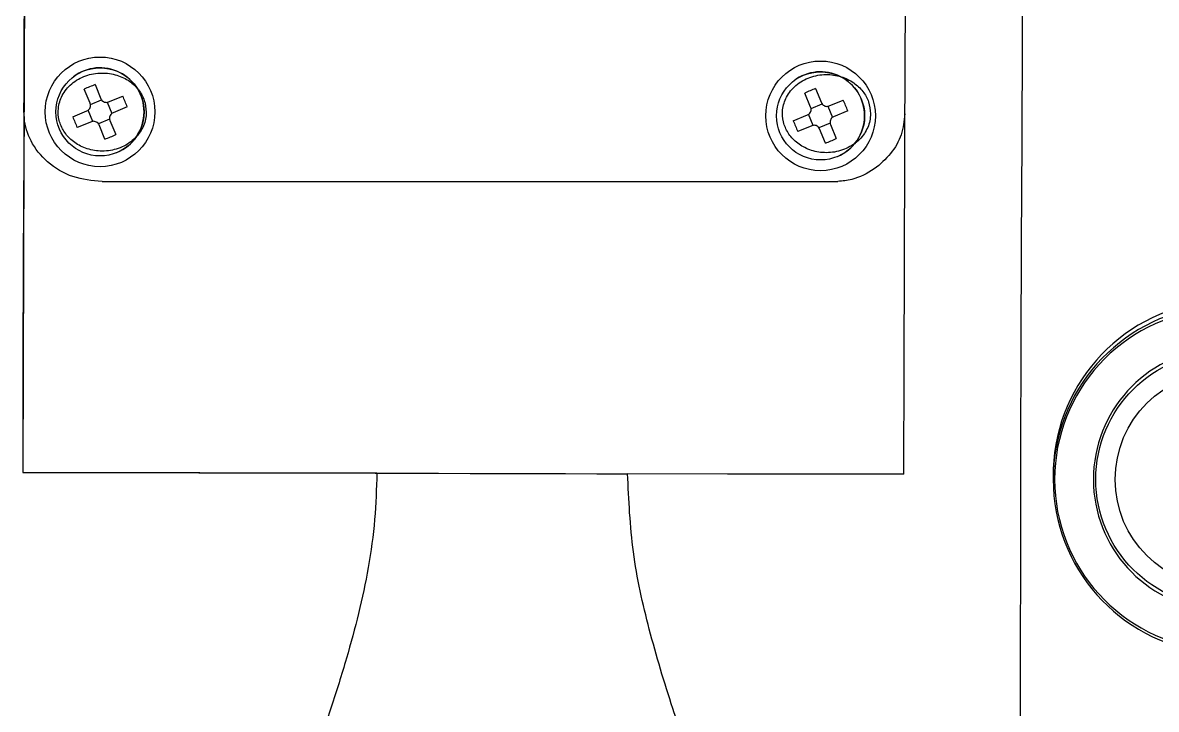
# Model space of a CAD drawing. Header units: millimetres. Extents: x 2312 to 3992, y 755 to 1943.
# Drawn here: x 2735.1 to 2787.2, y 1660.5 to 1692 of the extents above; entities that cross this region are included whole.
import ezdxf

# ---------------------------------------------------------------- set-up
doc = ezdxf.new("R2010")
doc.units = ezdxf.units.MM

msp = doc.modelspace()

# ---------------------------------------------------------------- linework, layer by layer
at = {"color": 7, "linetype": 'Continuous', "lineweight": 25}
for p, q in [((2738.19, 1688.328), (2737.921, 1688.978)), ((2738.42, 1689.184), (2738.689, 1688.534)), ((2771.319, 1688.145), (2771.05, 1688.796)), ((2771.549, 1689.002), (2771.818, 1688.352)), ((2738.207, 1688.267), (2738.72, 1688.478)), ((2738.981, 1688.37), (2739.193, 1687.857)), ((2739.042, 1688.387), (2739.692, 1688.656)), ((2771.336, 1688.084), (2771.849, 1688.296)), ((2772.171, 1688.205), (2772.821, 1688.474)), ((2737.393, 1687.706), (2738.044, 1687.975)), ((2738.311, 1687.493), (2738.099, 1688.006)), ((2739.899, 1688.157), (2739.248, 1687.888)), ((2770.522, 1687.524), (2771.173, 1687.793)), ((2771.44, 1687.311), (2771.228, 1687.824)), ((2772.11, 1688.188), (2772.322, 1687.675)), ((2773.027, 1687.975), (2772.377, 1687.706)), ((2738.25, 1687.476), (2737.599, 1687.207)), ((2739.084, 1687.597), (2738.572, 1687.385)), ((2738.871, 1686.679), (2738.603, 1687.329)), ((2739.102, 1687.536), (2739.37, 1686.885)), ((2771.379, 1687.294), (2770.728, 1687.025)), ((2772.213, 1687.415), (2771.7, 1687.203)), ((2772.23, 1687.354), (2772.499, 1686.703)), ((2772, 1686.497), (2771.731, 1687.147)), ((2738.738, 1684.725), (2772.569, 1684.725)), ((2751.376, 1671.325), (2735.09, 1671.36)), ((2735.097, 1671.36), (2735.09, 1671.36)), ((2735.097, 1671.36), (2775.588, 1671.273)), ((2775.588, 1671.273), (2762.901, 1671.3))]:
    msp.add_line(p, q, dxfattribs=at)
at = {"color": 7, "linetype": 'Continuous', "lineweight": 25, "flags": 128}
for points in [[(2735.959, 1743.358), (2735.91, 1743.191), (2735.86, 1742.688), (2735.81, 1741.853), (2735.761, 1740.689), (2735.711, 1739.202), (2735.661, 1737.398), (2735.613, 1735.287), (2735.565, 1732.877), (2735.519, 1730.181), (2735.473, 1727.21), (2735.43, 1723.979), (2735.388, 1720.503), (2735.348, 1716.798), (2735.31, 1712.88), (2735.274, 1708.769), (2735.241, 1704.484), (2735.21, 1700.044), (2735.183, 1695.471), (2735.158, 1690.785), (2735.136, 1686.008), (2735.118, 1681.164), (2735.102, 1676.273), (2735.09, 1671.36)], [(2735.958, 1742.658), (2735.909, 1742.491), (2735.86, 1741.994), (2735.81, 1741.167), (2735.761, 1740.014), (2735.712, 1738.541), (2735.663, 1736.755), (2735.615, 1734.664), (2735.567, 1732.278), (2735.521, 1729.608), (2735.476, 1726.667), (2735.433, 1723.467), (2735.392, 1720.025), (2735.352, 1716.355), (2735.314, 1712.476), (2735.279, 1708.405), (2735.246, 1704.162), (2735.216, 1699.765), (2735.189, 1695.236), (2735.164, 1690.596), (2735.152, 1687.931)], [(2780.972, 1658.205), (2780.975, 1662.915), (2780.981, 1667.661), (2780.99, 1672.422), (2781.003, 1677.179), (2781.018, 1681.91), (2781.037, 1686.594), (2781.058, 1691.211), (2781.083, 1695.741), (2781.11, 1700.163), (2781.139, 1704.459), (2781.171, 1708.61), (2781.206, 1712.598), (2781.242, 1716.405), (2781.281, 1720.014), (2781.321, 1723.41), (2781.363, 1726.577), (2781.407, 1729.503), (2781.452, 1732.174), (2781.498, 1734.578)], [(2775.674, 1694.168), (2775.656, 1690.698), (2775.634, 1685.922), (2775.615, 1681.077), (2775.6, 1676.187), (2775.588, 1671.273)], [(2735.151, 1687.715), (2735.143, 1685.866), (2735.124, 1681.068), (2735.109, 1676.225), (2735.097, 1671.36)], [(2751.376, 1671.325), (2752.782, 1671.322), (2754.216, 1671.319), (2755.668, 1671.316), (2757.13, 1671.313), (2758.593, 1671.309), (2760.048, 1671.306), (2761.487, 1671.303), (2762.901, 1671.3)]]:
    msp.add_lwpolyline(points, dxfattribs=at)
at = {"color": 7, "linetype": 'Continuous', "lineweight": 25}
for centre, radius in [((2738.646, 1687.932), 2.52), ((2738.646, 1687.932), 2.025), ((2771.775, 1687.749), 2.52), ((2771.775, 1687.749), 2.025), ((2790.281, 1671.039), 5.85), ((2790.272, 1671.039), 4.95)]:
    msp.add_circle(centre, radius, dxfattribs=at)
for centre, radius, start, end in [((2738.646, 1687.932), 2.025, 0, 127.0533), ((2771.775, 1687.749), 2.025, 0, 127.0533), ((2741.503, 1681.017), 8.729, 110.6758, 114.2208), ((2774.631, 1680.835), 8.729, 110.6758, 114.2208), ((2731.732, 1685.075), 8.729, 20.6758, 24.2208), ((2764.86, 1684.893), 8.729, 20.6758, 24.2208), ((2738.646, 1687.932), 2.025, 292.4047, 0), ((2771.775, 1687.749), 2.025, 292.4047, 0), ((2745.56, 1690.788), 8.729, 200.6758, 204.2208), ((2778.689, 1690.606), 8.729, 200.6758, 204.2208), ((2735.789, 1694.846), 8.729, 290.6758, 294.2208), ((2768.918, 1694.664), 8.729, 290.6758, 294.2208), ((2790.47, 1671.039), 8.001, 96.9188, 263.0812), ((2790.47, 1671.241), 8.001, 96.8065, 180.6631), ((2790.38, 1671.039), 7.844, 95.4046, 264.5954), ((2790.362, 1671.039), 6.044, 95.4048, 264.5952)]:
    msp.add_arc(centre, radius, start, end, dxfattribs=at)
for points, knots in [([(2735.149, 1687.934), (2735.151, 1688.392), (2735.16, 1690.687), (2735.178, 1694.777), (2735.206, 1700.096), (2735.242, 1705.768), (2735.286, 1711.677), (2735.34, 1717.65), (2735.4, 1723.125), (2735.464, 1728.013), (2735.531, 1732.273), (2735.596, 1735.54), (2735.655, 1737.956), (2735.709, 1739.705), (2735.761, 1740.976), (2735.811, 1741.833), (2735.843, 1742.085), (2735.859, 1742.211)], [0, 0, 0, 0, 0.015982, 0.079971, 0.143956, 0.207938, 0.29112, 0.374568, 0.45775, 0.540927, 0.624368, 0.707543, 0.76895, 0.830357, 0.891763, 0.945879, 1, 1, 1, 1]), ([(2740.774, 1687.921), (2740.756, 1688.104), (2740.721, 1688.469), (2740.437, 1688.964), (2740.003, 1689.373), (2739.414, 1689.655), (2738.712, 1689.756), (2737.976, 1689.627), (2737.328, 1689.262), (2736.886, 1688.721), (2736.699, 1688.117), (2736.739, 1687.537), (2736.965, 1687.018), (2737.357, 1686.579), (2737.904, 1686.255), (2738.58, 1686.095), (2739.317, 1686.156), (2740.004, 1686.46), (2740.51, 1686.964), (2740.745, 1687.49), (2740.767, 1687.811), (2740.774, 1687.921)], [0, 0, 0, 0, 0.045824, 0.091817, 0.140492, 0.193907, 0.252622, 0.314735, 0.376984, 0.434757, 0.486086, 0.532888, 0.578623, 0.626345, 0.678143, 0.735416, 0.797024, 0.85951, 0.91896, 0.972139, 1, 1, 1, 1]), ([(2774.072, 1687.85), (2774.055, 1688.032), (2774.019, 1688.397), (2773.735, 1688.893), (2773.302, 1689.302), (2772.712, 1689.583), (2772.01, 1689.685), (2771.274, 1689.556), (2770.626, 1689.19), (2770.185, 1688.649), (2769.998, 1688.046), (2770.037, 1687.466), (2770.263, 1686.946), (2770.655, 1686.508), (2771.202, 1686.183), (2771.878, 1686.024), (2772.616, 1686.085), (2773.303, 1686.389), (2773.808, 1686.892), (2774.044, 1687.418), (2774.065, 1687.739), (2774.072, 1687.85)], [0, 0, 0, 0, 0.045823, 0.091817, 0.140491, 0.193906, 0.252621, 0.314735, 0.376984, 0.434757, 0.486086, 0.532888, 0.578622, 0.626344, 0.678142, 0.735415, 0.797023, 0.85951, 0.91896, 0.972139, 1, 1, 1, 1]), ([(2738.044, 1687.975), (2738.07, 1687.989), (2738.124, 1688.018), (2738.181, 1688.091), (2738.211, 1688.177), (2738.213, 1688.259), (2738.197, 1688.308), (2738.19, 1688.328)], [0, 0, 0, 0, 0.213495, 0.427067, 0.638957, 0.850113, 1, 1, 1, 1]), ([(2738.689, 1688.534), (2738.703, 1688.507), (2738.732, 1688.454), (2738.805, 1688.397), (2738.891, 1688.366), (2738.974, 1688.365), (2739.022, 1688.381), (2739.042, 1688.387)], [0, 0, 0, 0, 0.2134954, 0.4270669, 0.6389569, 0.8501134, 1, 1, 1, 1]), ([(2771.818, 1688.352), (2771.832, 1688.325), (2771.861, 1688.272), (2771.934, 1688.215), (2772.02, 1688.184), (2772.103, 1688.182), (2772.151, 1688.199), (2772.171, 1688.205)], [0, 0, 0, 0, 0.2134954, 0.4270669, 0.6389569, 0.8501134, 1, 1, 1, 1]), ([(2738.738, 1684.725), (2738.284, 1684.77), (2737.376, 1684.86), (2736.21, 1685.553), (2735.429, 1686.523), (2735.165, 1687.377), (2735.152, 1687.836), (2735.149, 1687.934)], [0, 0, 0, 0, 0.253597, 0.507845, 0.738902, 0.944505, 1, 1, 1, 1]), ([(2739.248, 1687.888), (2739.221, 1687.874), (2739.168, 1687.846), (2739.111, 1687.772), (2739.081, 1687.687), (2739.079, 1687.604), (2739.095, 1687.556), (2739.102, 1687.536)], [0, 0, 0, 0, 0.213495, 0.427067, 0.638957, 0.850113, 1, 1, 1, 1]), ([(2771.173, 1687.793), (2771.199, 1687.807), (2771.253, 1687.835), (2771.31, 1687.909), (2771.34, 1687.994), (2771.342, 1688.077), (2771.326, 1688.125), (2771.319, 1688.145)], [0, 0, 0, 0, 0.213495, 0.427067, 0.638957, 0.850113, 1, 1, 1, 1]), ([(2775.647, 1687.846), (2775.613, 1687.519), (2775.544, 1686.865), (2775.025, 1685.975), (2774.242, 1685.261), (2773.38, 1684.812), (2772.784, 1684.753), (2772.569, 1684.731)], [0, 0, 0, 0, 0.205622, 0.41154, 0.628233, 0.865893, 1, 1, 1, 1]), ([(2738.603, 1687.329), (2738.588, 1687.356), (2738.56, 1687.41), (2738.487, 1687.467), (2738.401, 1687.497), (2738.318, 1687.499), (2738.27, 1687.483), (2738.25, 1687.476)], [0, 0, 0, 0, 0.213495, 0.427067, 0.638957, 0.850113, 1, 1, 1, 1]), ([(2771.731, 1687.147), (2771.717, 1687.174), (2771.689, 1687.227), (2771.616, 1687.284), (2771.53, 1687.315), (2771.447, 1687.317), (2771.399, 1687.3), (2771.379, 1687.294)], [0, 0, 0, 0, 0.213495, 0.427067, 0.638957, 0.850113, 1, 1, 1, 1]), ([(2772.377, 1687.706), (2772.35, 1687.692), (2772.297, 1687.664), (2772.24, 1687.59), (2772.209, 1687.505), (2772.208, 1687.422), (2772.224, 1687.374), (2772.23, 1687.354)], [0, 0, 0, 0, 0.213495, 0.427067, 0.638957, 0.850113, 1, 1, 1, 1]), ([(2751.376, 1671.325), (2751.355, 1670.617), (2751.311, 1669.164), (2751.003, 1667.011), (2750.553, 1664.881), (2749.97, 1662.743), (2749.277, 1660.548), (2748.471, 1658.232), (2747.57, 1655.797), (2746.575, 1653.206), (2745.459, 1650.341), (2744.27, 1647.265), (2743.06, 1644.046), (2741.907, 1640.814), (2740.858, 1637.618), (2739.948, 1634.508), (2739.055, 1630.812), (2738.383, 1627.269), (2738.4, 1624.876), (2738.406, 1624.031)], [0, 0, 0, 0, 0.0396117, 0.0813107, 0.1216098, 0.1617383, 0.2059476, 0.2514904, 0.3007877, 0.35388, 0.4107999, 0.478796, 0.5469773, 0.6153795, 0.6867665, 0.7554506, 0.8214857, 0.9369145, 1, 1, 1, 1]), ([(2776.034, 1623.517), (2776.033, 1624.479), (2776.03, 1626.984), (2775.28, 1630.843), (2774.234, 1634.964), (2773.071, 1638.714), (2771.732, 1642.569), (2770.276, 1646.462), (2768.799, 1650.273), (2767.374, 1653.918), (2766.096, 1657.292), (2764.909, 1660.654), (2763.874, 1664.073), (2763.069, 1667.681), (2762.957, 1670.098), (2762.901, 1671.3)], [0, 0, 0, 0, 0.071132, 0.185261, 0.263969, 0.346334, 0.42966, 0.510796, 0.591737, 0.666353, 0.734286, 0.795569, 0.866266, 0.933448, 1, 1, 1, 1])]:
    msp.add_open_spline(points, degree=3, knots=knots, dxfattribs=at)

doc.saveas('drawing.dxf')
